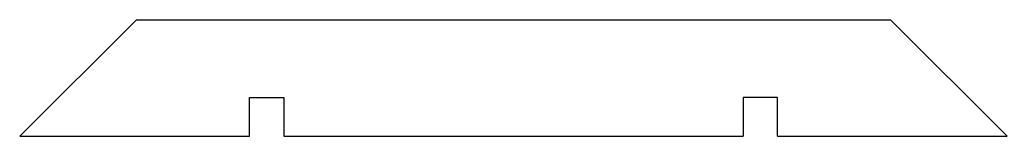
# Model space of a CAD drawing. Extents: x 188 to 290, y 397 to 409.
import ezdxf

# ---------------------------------------------------------------- set-up
doc = ezdxf.new("R2010")
doc.units = 0
doc.layers.get('0').update_dxf_attribs({"linetype": 'continuous'})

# ---------------------------------------------------------------- blocks, each defined once
blk = doc.blocks.new('BODY005')
at = {"color": 0}
for p, q in [((188.36, 397.13), (200.36, 409.13)), ((200.36, 409.13), (239.16, 409.13)), ((239.16, 409.13), (277.96, 409.13)), ((289.96, 397.13), (277.96, 409.13)), ((211.98, 401.13), (213.76, 401.13)), ((211.98, 397.13), (211.98, 401.13)), ((213.76, 401.13), (215.53, 401.13)), ((215.53, 401.13), (215.53, 397.13)), ((264.56, 401.13), (262.78, 401.13)), ((262.78, 401.13), (262.78, 397.13)), ((266.33, 401.13), (264.56, 401.13)), ((266.33, 397.13), (266.33, 401.13)), ((188.36, 397.13), (211.98, 397.13)), ((215.53, 397.13), (239.16, 397.13)), ((239.16, 397.13), (262.78, 397.13)), ((266.33, 397.13), (289.96, 397.13))]:
    blk.add_line(p, q, dxfattribs=at)

msp = doc.modelspace()

# ---------------------------------------------------------------- block references
at = {"color": 0}
msp.add_blockref('BODY005', (0, 0), dxfattribs=at)

doc.saveas('drawing.dxf')
